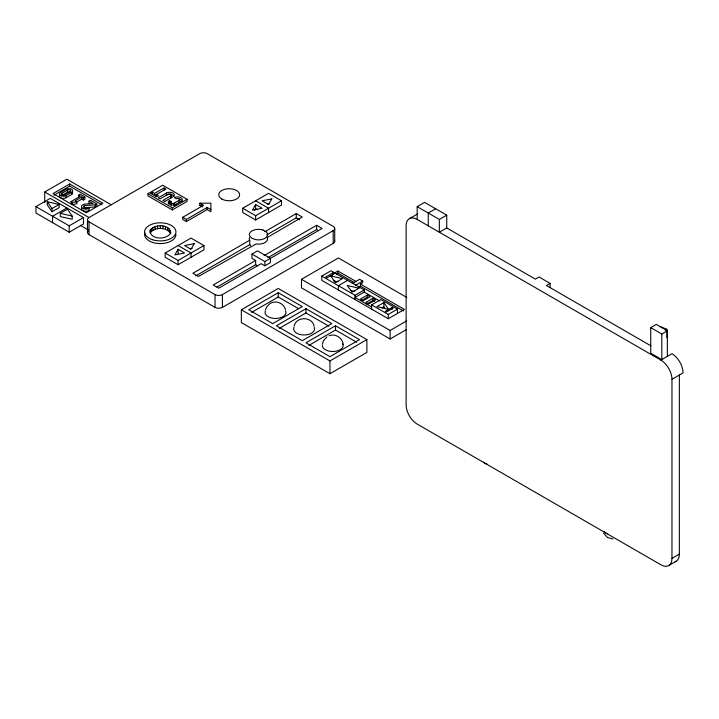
<?xml version="1.0" encoding="UTF-8"?>
<svg xmlns="http://www.w3.org/2000/svg" width="719" height="719" viewBox="0 0 719 719"><rect width="100%" height="100%" fill="white"/><g stroke="black" fill="none" stroke-linecap="round" stroke-linejoin="round"><path stroke-width="1.08" d="M150.172 230.305C149.462 239.742 166.206 240.191 170.349 233.432C171.068 223.995 154.315 223.546 150.172 230.305L150.172 232.974C154.612 226.889 165.918 226.889 170.349 232.974L170.349 230.305M322.373 344.365L323.406 340.77L326.875 336.905M265.5 309.772L266.758 306.815L269.634 303.858M294.116 326.291C296.012 316.189 312.217 316.189 314.113 326.291M178.105 249.277L174.879 254.877L184.567 253.007L178.105 249.277L178.105 253.537M255.649 204.511L252.423 210.11L262.111 208.24L255.649 204.511L255.649 208.771L254.571 210.64M44.722 202.641L44.722 191.982L66.876 179.193L111.184 204.78M69.644 183.992L53.026 193.582L86.262 212.77L102.88 203.18L69.644 183.992L69.644 186.122L101.927 204.762M53.952 195.182L69.644 186.122M35.95 206.641L50.258 198.381L83.494 217.569L83.494 223.96L69.186 232.228L35.95 213.04L35.95 206.641L69.186 225.829L83.494 217.569M62.005 193.222L67.46 190.077A1.923 1.114 0 0 1 70.183 190.077A1.923 1.114 0 0 1 70.183 191.649L64.728 194.795A1.923 1.114 0 0 1 62.005 194.795A1.923 1.114 0 0 1 62.005 193.222L62.005 195.352L67.46 192.207A1.923 1.114 0 0 1 70.489 192.44M66.094 195.586L71.549 192.431A3.856 2.229 0 0 0 71.549 189.286A3.856 2.229 0 0 0 66.094 189.286L60.648 192.431A3.856 2.229 0 0 0 60.648 195.586A3.856 2.229 0 0 0 66.094 195.586L66.094 197.716A3.856 2.229 0 0 1 61.025 197.905A3.856 2.229 0 0 1 60.028 195.029M66.094 197.716L71.549 194.57A3.856 2.229 0 0 0 72.161 191.883M51.993 211.772L51.993 208.573L59.147 204.448L59.147 207.638L51.993 211.772L47.256 204.906L47.256 201.715L59.147 204.448M78.569 197.276L78.569 195.146L80.133 194.247L84.905 196.997L84.905 199.136L83.35 200.035L81.759 199.118L76.16 202.345M84.905 196.997L83.35 197.896L81.759 196.979L75.225 200.754L76.816 201.671L76.816 203.801L72.412 204.511L71.028 203.711L71.028 201.581L80.375 196.179L78.569 195.146M66.876 207.971L52.568 216.239L52.568 222.629M60.297 213.372L67.451 209.238L72.179 216.104L72.179 219.295L60.297 216.572L60.297 213.372L72.179 216.104M89.03 203.315L89.03 201.176L90.585 200.277L96.813 203.881L96.813 206.011L95.259 206.91L84.357 207.809A2.202 1.276 0 0 0 84.006 208.07M84.357 207.809L84.357 205.679L95.259 204.78L96.813 203.881M44.722 191.982L89.03 217.569L199.801 153.614A5.222 3.011 0 0 1 207.189 153.614L333.194 226.359A5.222 3.011 0 0 1 333.194 230.628L333.194 243.417L222.423 307.373A5.222 3.011 0 0 1 215.035 307.373L89.03 234.619A5.222 3.011 0 0 1 88.203 230.979M147.943 193.744L162.71 185.214L187.066 199.28L187.066 201.41L172.299 209.939L147.943 195.874L147.943 193.744L172.299 207.8L187.066 199.28M154.504 193.447L154.504 195.577L165.891 189.007L164.04 187.938L154.504 193.447L152.401 192.234L150.559 193.294L156.616 196.79L158.459 195.73L156.347 194.507L156.347 196.647M164.696 201.536L172.92 196.79A4.566 2.642 0 0 0 172.92 193.06A4.566 2.642 0 0 0 166.457 193.06L158.297 197.77L160.148 198.83L168.147 194.211A1.959 1.132 0 0 1 170.915 194.211A1.959 1.132 0 0 1 170.915 195.811L170.915 197.941A1.959 1.132 0 0 0 171.23 196.584M170.915 195.811L162.916 200.43L164.759 201.5M174.142 203.189L179.067 200.34A1.959 1.132 0 0 0 179.067 198.741A1.959 1.132 0 0 0 176.299 198.741L174.456 197.68A4.566 2.642 0 0 1 180.918 197.68A4.566 2.642 0 0 1 180.918 201.41L174.142 205.319L174.142 203.189A1.959 1.132 0 0 1 171.374 203.189A1.959 1.132 0 0 1 171.374 201.59L169.531 200.52L169.531 202.65A4.566 2.642 0 0 0 168.345 203.837M199.81 203.171L210.892 203.171L210.892 211.701L207.198 209.571L186.428 221.56L182.734 219.43L182.734 217.291L203.504 205.301L199.81 203.171L199.81 205.301L202.587 206.901M182.734 217.291L186.428 219.43L207.198 207.432L210.892 209.571M165.181 253.007L191.029 238.088L203.953 245.547L203.953 249.808L178.105 264.736L165.181 257.276L165.181 253.007L178.105 260.467L203.953 245.547M242.725 208.24L268.573 193.321L281.497 200.781L281.497 205.041L255.649 219.969L242.725 212.5L242.725 208.24L255.649 215.7L281.497 200.781M249.619 237.504A9.14 5.276 0 0 0 249.619 240.236L192.881 273.265L198.417 276.456L256.081 243.966A9.14 5.276 0 0 0 267.27 237.504L302.268 217.03L296.264 213.57L264.934 231.662M195.775 275.853L249.754 244.685L249.754 240.425M266.83 234.825L296.264 217.83L299.697 219.816M255.649 260.467L251.956 258.337L251.956 254.077L257.492 250.877L270.416 258.337L270.416 262.606L264.88 265.796L261.186 263.666L218.729 288.184L213.184 284.985L255.649 260.467L255.649 264.736L217.048 287.025M264.107 255.587L316.576 225.299L322.112 228.489L264.88 261.536L251.956 254.077M267.989 257.609L316.576 229.559L318.418 230.628M89.03 217.569A5.222 3.011 0 0 0 89.03 221.829L215.035 294.583A5.222 3.011 0 0 0 222.423 294.583L333.194 230.628M679.356 375.048L679.356 554.124L671.968 558.393A15.665 9.041 60 0 1 660.896 564.783L417.191 424.084A15.665 9.041 60 0 1 406.118 404.896L406.118 225.829A15.665 9.041 60 0 1 417.191 219.43L417.191 206.641L424.578 202.372L446.733 215.17L446.733 227.959L535.349 279.125L539.043 276.986L550.125 283.385L550.125 287.645M241.341 309.772L278.262 288.454L366.888 339.611L366.888 352.409L329.958 373.718L241.341 322.561L241.341 309.772L329.958 360.929L366.888 339.611M278.262 292.714L248.729 309.772L272.726 323.622L302.268 306.573L278.262 292.714L278.262 296.974L251.587 312.379M406.612 329.455L390.093 338.991L301.477 287.825L301.477 279.296L338.406 257.977L406.792 297.459M409.363 218.657L417.667 213.858M435.66 208.771L428.272 213.031L428.272 225.829M403.449 310.985L360.435 286.153L360.435 284.023L404.402 309.413L388.251 318.733L321.788 280.365L321.788 276.096L331.019 270.766L364.245 289.955L364.245 292.085L379.947 301.144M332.636 273.031L325.707 277.031L327.091 277.831L334.02 273.831L332.636 273.031L332.636 275.17M333.616 273.535L337.939 271.036L356.345 281.659M336.213 274.164L337.939 273.166L354.404 282.675M417.191 206.641L439.345 219.43L446.733 215.17M347.637 280.365L338.406 285.695L338.406 289.955M305.961 308.703L276.42 325.761L302.268 340.68L331.81 323.622L305.961 308.703L305.961 312.963L279.278 328.367M446.733 227.959L439.345 232.219L439.345 219.43M352.238 283.556L359.617 279.287L362.744 281.093L362.744 282.693L360.435 284.023M355.357 285.353L362.744 281.093M358.7 287.151L360.435 286.153M321.788 276.096L355.015 295.284L364.245 289.955M364.245 292.085L355.015 297.414L371.633 307.013M367.247 295.149L360.327 299.149L363.095 300.749L370.015 296.749L367.247 295.149L367.247 297.28L362.061 300.281M372.793 298.349L365.863 302.348L368.631 303.948L375.561 299.949L372.793 298.349L372.793 300.479L366.735 303.975M335.503 325.761L305.961 342.81L329.958 356.669L359.5 339.611L335.503 325.761L335.503 330.021L308.819 345.426M371.633 309.143L371.633 304.874L380.863 299.544L397.481 309.143L397.481 313.403M383.865 302.609L376.945 306.609L388.709 309.413L383.865 302.609L383.865 306.878L385.078 308.577M382.14 307.876L383.865 306.878M392.17 307.408L385.249 311.408L386.292 312.01L393.212 308.011L392.17 307.408L392.17 309.538M371.633 304.874L388.251 314.473L397.481 309.143M301.477 279.296L390.093 330.461L406.612 320.926M550.125 283.385L546.431 285.515L650.875 345.812M650.74 327.621L661.822 334.011L661.822 359.599L650.74 353.2L650.74 327.621L656.276 324.422L667.358 330.821L667.358 356.399M665.354 330.174L666.899 329.284L666.899 337.678M661.822 334.011L667.358 330.821M417.191 219.43L660.896 360.129L671.968 353.73A15.665 9.041 60 0 1 683.05 372.918L671.968 379.317L671.968 558.393M668.724 565.565L676.112 561.296M270.272 303.391L271.809 302.708M329.041 335.755C335.099 333.131 342.577 337.84 343.08 344.365M272.321 302.492C277.723 300.614 284.302 304.146 285.497 309.772M267.495 204.007L269.652 203.594M189.96 248.774L192.108 248.361M71.028 201.581L72.412 202.381L76.816 201.671M199.81 205.301L202.03 205.301M612.894 538.98L607.672 537.587L603.574 533.246M333.769 280.859L338.047 281.875M350.387 290.449L354.665 291.474M666.899 329.284L660.437 326.624M255.649 200.781L268.573 208.24L268.573 212.5M255.649 208.771L257.492 209.84M372.793 300.479L374.635 301.549M169.531 202.65L171.374 203.72A1.959 1.132 0 0 0 171.374 205.319M255.649 264.736L257.492 265.796M278.262 296.974L298.43 308.613M305.961 312.963L328.934 326.228M335.503 330.021L356.624 342.217M178.105 245.547L191.029 253.007L191.029 257.276M89.03 201.176L93.03 203.486L84.77 204.115A4.404 2.543 0 0 0 82.101 207.845A4.404 2.543 0 0 0 89.03 208.375L89.03 210.505A4.404 2.543 0 0 1 83.71 210.91A4.404 2.543 0 0 1 81.66 208.052M89.03 208.375L87.475 207.476A2.202 1.276 0 0 1 84.357 207.476A2.202 1.276 0 0 1 84.357 205.679M80.357 225.353L88.069 229.801M249.754 244.685L250.536 245.772M47.256 201.715L51.993 208.573M390.093 330.461L390.093 338.991M388.251 314.473L388.251 318.733M355.015 295.284L355.015 299.544M337.939 271.036L337.939 273.166M334.721 228.489L334.721 241.287M329.958 360.929L329.958 373.718M316.576 225.299L316.576 229.559M296.264 213.57L296.264 217.83M264.88 261.536L264.88 265.796M255.649 215.7L255.649 219.969M222.423 294.583L222.423 307.373M215.035 294.583L215.035 307.373M207.198 207.432L207.198 209.571M186.428 219.43L186.428 221.56M179.067 200.34L179.067 202.47A1.959 1.132 0 0 0 179.382 201.113M178.105 260.467L178.105 264.736M172.299 207.8L172.299 209.939M171.374 201.59L171.374 203.72M170.709 231.869L170.709 233.648M169.307 228.858L169.307 231.518M167.644 227.608L167.644 230.269M166.457 193.06L166.457 195.191A4.566 2.642 0 0 1 167.401 194.768M165.487 226.647L165.487 229.307M164.04 187.938L164.04 190.068M162.961 226.045L162.961 228.705M160.265 225.838L160.265 228.507M157.56 226.045L157.56 228.705M155.043 226.647L155.043 229.307M152.877 227.608L152.877 230.269M152.401 192.234L152.401 194.364M151.215 228.858L151.215 231.518M95.259 204.78L95.259 206.91M89.03 221.829L89.03 234.619M87.502 219.699L87.502 232.489M83.35 197.896L83.35 200.035M81.759 196.979L81.759 199.118M72.412 202.381L72.412 204.511M71.549 192.431L71.549 194.57M69.186 225.829L69.186 232.228M67.46 190.077L67.46 192.207M314.203 327.397A10.443 6.031 0 0 1 304.11 334.982A10.443 6.031 0 0 1 294.026 327.397M285.587 310.869A10.443 6.031 0 0 1 275.494 318.463A10.443 6.031 0 0 1 265.41 310.869M342.819 343.916A10.443 6.031 0 0 1 334.092 351.456A10.443 6.031 0 0 1 322.283 345.479M175.93 234.529A15.665 9.041 0 0 1 158.899 243.543A15.665 9.041 0 0 1 144.834 232.956M175.993 204.25A4.566 2.642 0 0 1 169.531 204.25A4.566 2.642 0 0 1 169.531 200.52M168.498 194.507A4.566 2.642 0 0 1 174.097 196.377M178.869 199.127A4.566 2.642 0 0 1 182.096 200.996M334.677 240.892A5.222 3.011 0 0 1 333.194 243.417M679.356 554.124A15.665 9.041 60 0 1 675.024 561.773M660.896 360.129A15.665 9.041 60 0 1 671.968 379.317M487.419 464.339A10.443 6.031 60 0 1 483.59 462.128M607.672 533.768A10.443 6.031 0 0 1 603.852 531.557M194.265 243.678L191.029 249.277L184.567 245.547L194.265 243.678M271.809 198.911L268.573 204.511L262.111 200.781L271.809 198.911M342.325 278.63L335.405 282.63L330.56 275.835L342.325 278.63M358.943 288.22L352.022 292.22L347.169 285.425L358.943 288.22M263.01 230.035L260.808 229.514A9.14 5.276 0 0 0 249.619 235.976L251.983 238.34L256.081 239.706A9.14 5.276 0 0 0 267.27 233.244L266.363 231.967L263.01 230.035M221.803 199.001A10.443 6.031 0 0 0 239.274 196.296A10.443 6.031 0 0 0 226.485 188.917A10.443 6.031 0 0 0 221.803 199.001M152.428 239.697A15.665 9.041 0 0 0 175.93 231.869A15.665 9.041 0 0 0 152.428 224.031A15.665 9.041 0 0 0 152.428 239.697"/></g></svg>
